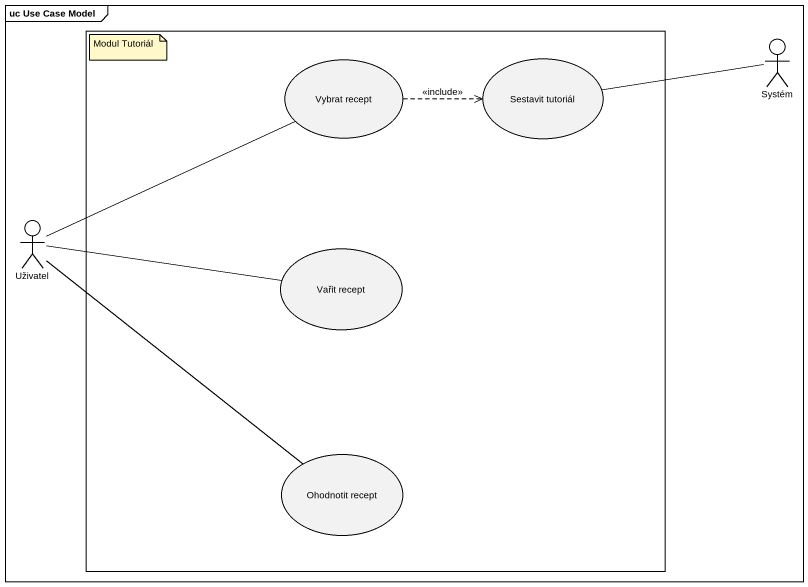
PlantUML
@startuml
mainframe uc Use Case Model
rectangle " " as rectangle1 {
  usecase "Vybrat recept" as Vybrat_recept
  usecase "Sestavit tutoriál" as Sestavit_tutoriál
  usecase "Vařit recept" as Vařit_recept
  usecase "Ohodnotit recept" as Ohodnotit_recept
}
actor Systém
actor Uživatel
Systém -left- Sestavit_tutoriál
Vybrat_recept .right.> Sestavit_tutoriál : <<include>>
Uživatel -up- Vybrat_recept
Uživatel -right- Vařit_recept
Uživatel -- Ohodnotit_recept
note as N1
  Modul Tutoriál
end note
@enduml
